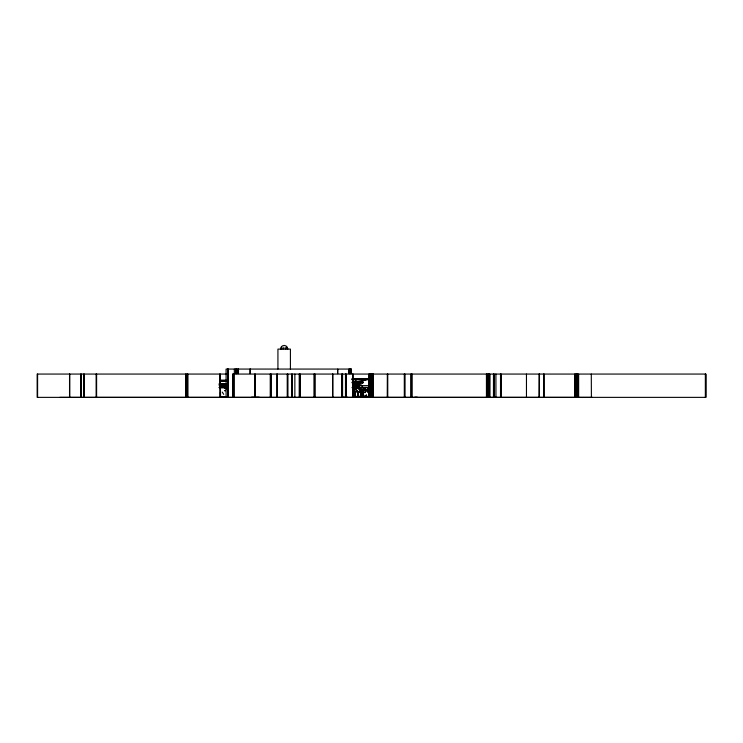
<?xml version="1.0" encoding="UTF-8"?>
<svg xmlns="http://www.w3.org/2000/svg" width="743" height="743" viewBox="0 0 743 743"><rect width="100%" height="100%" fill="white"/><g stroke="black" fill="none" stroke-linecap="round" stroke-linejoin="round"><path stroke-width="1.11" d="M283.046 349.099L283.194 347.269M225.027 390.53L224.943 390.883M354.597 390.53L354.504 390.883M366.457 390.883L366.54 390.53M281.207 349.099L281.606 347.269M280.51 349.099L281.003 347.269L282.34 345.922L284.17 345.43L286.009 345.922L287.346 347.269L287.838 349.099M359.324 390.707L359.826 390.707M363.401 390.707L363.903 390.707M367.562 390.707L368.064 390.707M358.219 392.369L352.767 384.633L358.015 392.453L357.996 396.372M358.015 392.453L352.702 384.568L354.931 392.369L354.68 396.372M355.656 385.533L362.538 392.369L362.538 396.372M362.398 392.471L355.516 385.636M356.909 379.06L352.832 384.047L354.829 392.369L354.829 396.372M364.59 396.456L366.28 394.988M364.739 396.632L366.429 395.155M366.587 395.332L363.745 397.189M360.754 392.323L357.699 383.797L360.55 392.425L360.476 396.372M360.912 396.372L360.838 392.323M226.16 384.883L224.47 385.719L221.748 384.465M360.689 396.372L360.689 392.369L357.782 383.221L359.612 382.385L355.544 385.05L362.51 392.369M352.786 384.568L355.052 392.369L355.052 396.372L354.987 392.369M354.875 392.332L352.879 384.595M367.497 379.719L352.061 382.719L355.015 382.719M357.782 383.221L362.742 382.385M226.745 374.063L37.15 374.063L37.15 397.366L705.85 397.366L705.85 374.063L232.726 374.063L232.726 397.366L232.8 374.063M352.136 378.586L369.308 378.586M352.228 378.763L368.872 378.763M352.256 379.06L369.187 379.06M352.228 379.348L367.794 379.348M352.136 379.534L369.308 379.534M352.089 379.719L365.519 379.719M220.95 380.249L226.16 380.249M220.885 380.425L226.773 380.425M220.857 380.722L226.791 380.722M220.885 381.01L226.773 381.01M220.95 381.196L226.16 381.196M219.993 381.391L226.764 381.391M352.247 381.911L362.798 381.911M352.488 382.097L363.048 382.097M352.312 382.385L363.141 382.385M352.488 382.682L363.048 382.682M352.247 382.859L362.798 382.859M355.061 383.128L360.494 383.128M355.015 383.221L360.541 383.221M220.541 383.574L226.55 383.574M219.213 383.76L226.374 383.76M352.702 383.713L355.878 383.713M353.231 383.908L359.203 383.908M219.231 384.047L225.946 384.047M359.259 384.047L352.832 384.047L358.145 392.369L358.145 396.372M353.231 384.196L359.203 384.196M219.213 384.345L225.891 384.345M353.296 384.252L359.064 384.252M219.315 384.521L226.699 384.521M353.083 384.967L358.758 384.967M353.046 385.05L358.813 385.05M219.139 385.636L226.16 385.626L221.042 385.719M353.687 385.636L369.057 385.636M221.089 385.803L226.16 385.803M219.603 386.713L225.064 386.713M219.64 386.797L225.018 386.797M219.464 387.177L226.661 387.177M219.361 387.242L226.68 387.242M219.25 387.382L226.708 387.382M352.154 387.382L369.197 387.382M219.315 387.521L226.68 387.521M219.25 387.8L226.039 387.8M352.154 387.8L369.03 387.8M224.432 387.883L226.095 387.883M224.479 387.967L225.816 387.967M361.627 389.787L367.72 389.787M361.572 389.88L367.766 389.88M224.869 390.707L225.361 390.707M354.43 390.707L354.931 390.707M366.113 390.707L366.615 390.707M352.721 392.044L361.042 392.044L361.042 396.298M353.584 392.369L353.222 396.372M362.352 392.369L362.742 396.372M363.271 392.369L363.643 396.372M352.405 396.372L367.711 396.372L367.711 397.366M220.104 396.613L226.457 396.613M366.067 396.613L369.076 396.613M222.891 396.781L224.897 396.781M222.9 396.985L224.888 396.985M251.617 397.199L259.14 397.199M341.501 397.199L344.028 397.199M344.826 397.199L347.362 397.199M414.733 397.199L417.269 397.199M222.213 392.063L223.754 394.375M359.501 382.664L364.674 389.88M357.847 383.75L360.764 392.369M225.491 384.828L226.243 388.069M225.361 384.846L226.364 389.183M225.24 384.883L226.234 389.202M225.333 384.233L226.225 388.301M286.742 347.269L287.132 349.099M285.154 347.269L285.303 349.099M705.701 374.063L705.701 397.366M705.525 374.063L705.525 397.366M705.376 374.063L705.376 397.366M592.44 397.366L59.793 397.366M591.289 374.063L591.4 397.366M578.648 374.063L578.648 397.366M577.683 374.063L577.636 397.366M577.422 374.063L577.432 397.366M577.218 374.063L577.181 397.366M576.921 374.063L576.921 397.366M576.438 374.063L576.438 397.366M576.224 374.063L576.224 397.366M575.138 374.063L575.138 397.366M574.896 374.063L574.896 397.366M544.034 374.063L544.034 397.366M543.783 374.063L543.82 397.366M539.474 374.063L539.409 397.366M539.074 374.063L539.019 397.366M526.462 374.063L526.462 397.366M501.126 374.063L501.014 397.366M500.763 374.063L500.773 397.366M500.513 374.063L500.513 397.366M495.915 374.063L495.952 397.366M493.946 374.063L493.946 397.366M493.798 374.063L493.77 397.366M493.603 374.063L493.603 397.366M493.463 374.063L493.463 397.366M489.005 374.063L489.005 397.366M488.764 374.063L488.755 397.366M488.495 374.063L488.485 397.366M488.235 374.063L488.253 397.366M488.002 374.063L487.993 397.366M486.925 374.063L486.925 397.366M486.656 374.063L486.702 397.366M486.433 374.063L486.433 397.366M412.189 374.063L412.189 397.366M411.325 374.063L411.325 397.366M410.898 374.063L410.898 397.366M404.861 374.063L404.861 397.366M404.638 374.063L404.638 397.366M404.303 374.063L404.303 397.366M387.753 374.063L387.753 397.366M373.367 374.063L373.367 397.366M372.977 374.063L372.977 397.366M372.178 374.063L372.197 397.366M371.862 374.063L371.797 397.366M371.602 374.063L371.621 397.366M371.481 374.063L371.481 397.366M371.361 374.063L371.361 397.366M370.283 374.063L370.246 397.366M369.568 374.063L369.531 397.366M369.345 374.063L369.299 397.366M368.807 374.063L368.807 397.366M368.379 387.8L368.379 389.926M368.305 387.8L368.305 389.926M368.073 387.8L368.073 392.053M363.485 392.369L363.485 396.372M363.336 392.369L363.271 396.372M362.937 393.372L362.937 396.372M358.293 396.372L358.358 392.369L357.931 396.372M353.436 392.369L353.436 396.372M353.148 374.063L353.148 397.366M352.944 387.8L352.944 393.112M352.749 387.8L352.851 396.307M352.656 374.063L352.656 397.366M351.42 373.599L351.42 369.067L226.086 369.067L226.086 397.366M351.021 369.067L351.021 373.599M350.956 369.067L350.863 373.599M350.352 369.067L350.352 373.599M349.507 369.067L349.507 373.599M349.386 369.067L349.386 373.599M349.294 369.067L349.294 373.599M349.006 369.067L349.006 373.599M345.95 374.063L345.95 397.366M345.848 374.063L345.848 397.366M345.736 374.063L345.736 397.366M345.476 374.063L345.476 397.366M342.579 374.063L342.579 397.366M342.217 374.063L342.217 397.366M341.817 374.063L341.817 397.366M337.712 373.599L337.712 369.067L337.573 373.599M332.808 374.063L332.808 397.366M332.632 374.063L332.641 397.366M314.986 374.063L314.986 397.366M314.679 374.063L314.679 397.366M313.964 374.063L313.964 397.366M300.033 374.063L300.033 397.366M299.903 374.063L299.903 397.366M299.559 374.063L299.559 397.366M299.215 374.063L299.215 397.366M294.86 374.063L294.86 397.366M292.11 374.063L292.11 397.366M291.878 374.063L291.878 397.366M290.411 369.067L290.411 349.099L277.928 349.099L277.928 369.067M287.755 374.063L287.755 397.366M287.606 374.063L287.606 397.366M287.467 374.063L287.467 397.366M287.318 374.063L287.318 397.366M277.315 374.063L277.315 397.366M276.851 374.063L276.851 397.366M271.158 374.063L271.158 397.366M270.721 374.063L270.703 397.366M270.248 374.063L270.248 397.366M255.146 374.063L255.146 397.366M254.84 374.063L254.84 397.366M250.196 369.067L250.196 373.599M250.085 369.067L250.085 373.599M238.475 369.067L238.475 373.599M238.131 369.067L238.131 373.599M237.128 369.067L237.128 373.599M236.645 369.067L236.645 373.599M236.385 369.067L236.385 373.599M236.125 369.067L236.125 373.599M235.726 369.067L235.726 373.599M234.342 369.067L234.342 373.599M234.129 374.063L234.129 397.366M233.655 374.063L233.655 397.366M228.194 369.067L228.194 397.366M227.999 369.067L227.999 397.366M227.534 369.067L227.534 397.366M223.058 396.613L223.058 397.366M222.12 396.613L222.12 397.366M220.606 397.366L220.077 374.063M220.392 392.369L220.392 397.366M219.872 374.063L219.872 397.366M187.765 374.063L187.765 397.366M187.635 374.063L187.635 397.366M187.264 374.063L187.394 397.366M186.131 374.063L186.131 397.366M185.731 374.063L185.731 397.366M96.609 374.063L96.609 397.366M96.126 374.063L96.126 397.366M84.154 374.063L84.154 397.366M83.81 374.063L83.81 397.366M81.228 374.063L81.228 397.366M80.773 374.063L80.773 397.366M69.731 374.063L69.731 397.366M69.536 374.063L69.536 397.366M37.596 374.063L37.596 397.366M365.212 388.663A3.167 3.167 0 0 1 365.212 392.601M360.262 392.601A3.167 3.167 0 0 1 360.262 388.663M364.739 388.663A3.167 2.554 -90 0 1 364.739 392.601M360.736 392.601A3.167 2.554 -90 0 1 360.736 388.663M363.503 388.663A3.167 0.975 -90 0 1 363.503 392.601M361.971 392.601A3.167 0.975 -90 0 1 361.971 388.663M362.12 382.097L362.361 382.859L362.12 382.097M363.002 382.385C362.77 383.825 362.77 380.945 363.002 382.385M489.739 397.366L489.739 374.063L489.683 397.366M387.447 397.366L387.447 374.063L387.363 397.366M370.841 397.366L370.841 374.063L370.803 397.366M367.924 392.053L367.924 387.8L367.85 392.053"/></g></svg>
